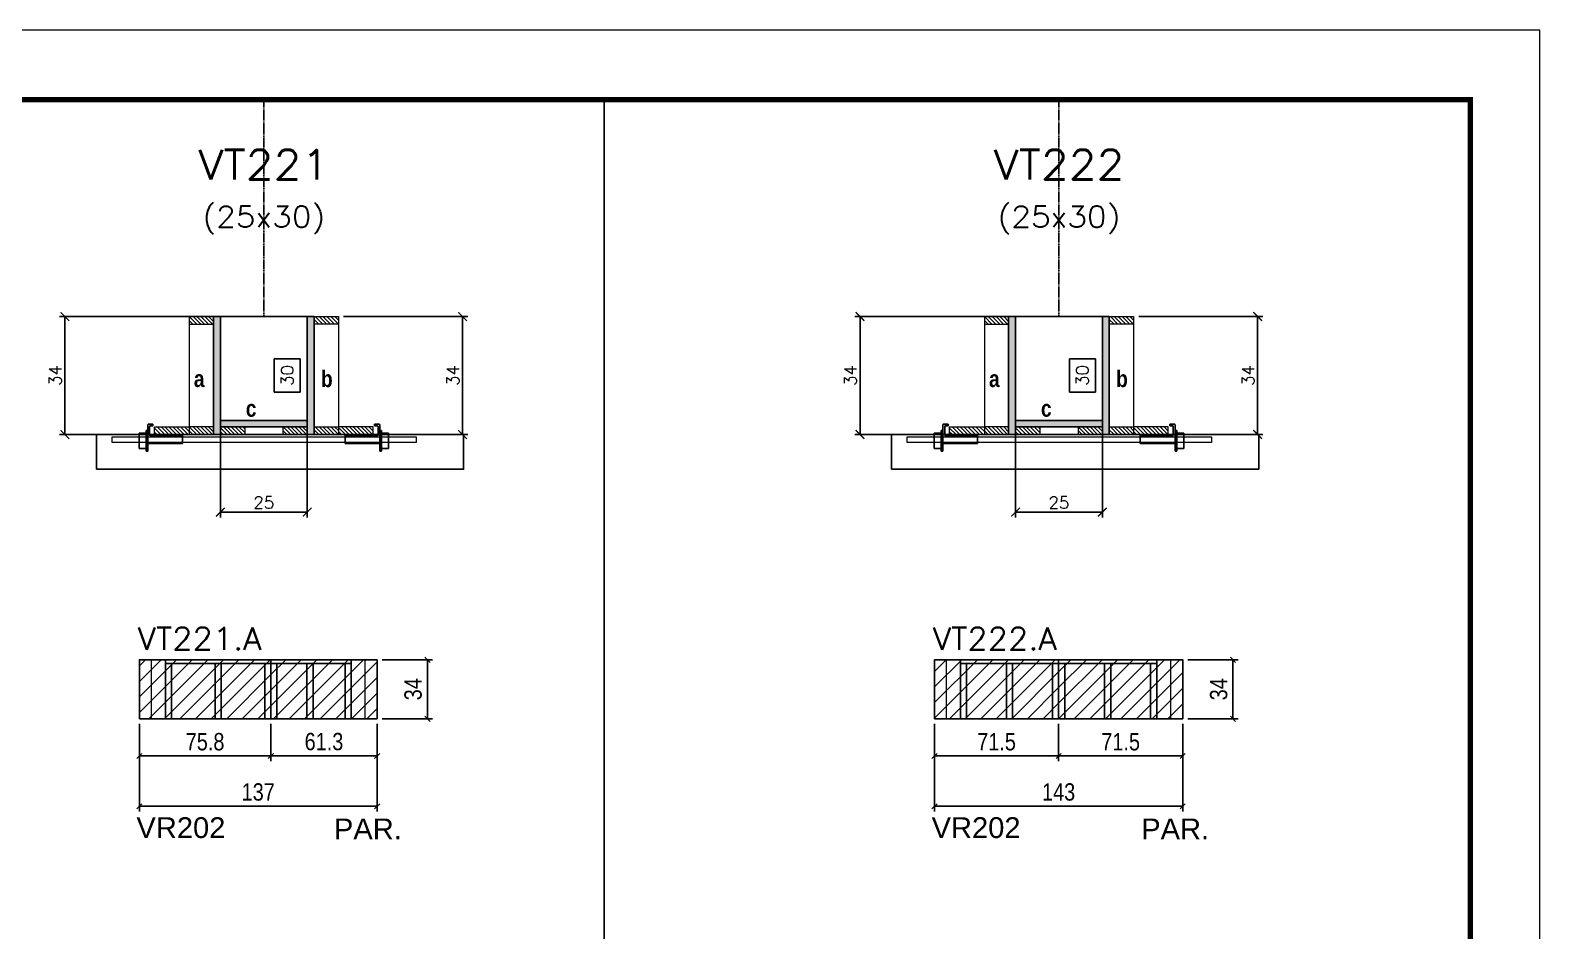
# Model space of a CAD drawing. Extents: x 137137 to 143418, y 10464 to 34486.
# Drawn here: x 142521 to 143391, y 28224 to 28743 of the extents above; entities that cross this region are included whole.
import ezdxf
from ezdxf.enums import TextEntityAlignment as Align

# ---------------------------------------------------------------- set-up
doc = ezdxf.new("R2010")
doc.units = 0
doc.linetypes.add('DASHED', pattern=[0.75, 0.5, -0.25])
doc.linetypes.add('HIDDEN', pattern=[0.375, 0.25, -0.125])
for name, color, linetype in [('5', 5, 'Continuous'), ('barrote', 251, 'Continuous'), ('COTA', 241, 'Continuous'), ('Cota Seção (2x)', 4, 'Continuous'), ('detalhes', 4, 'Continuous'), ('Painéis', 200, 'Continuous'), ('presilha', 1, 'Continuous'), ('SARR_2.2x7', 40, 'Continuous'), ('SARR_3.5x7', 81, 'Continuous'), ('Texto de Titulo', 7, 'Continuous'), ('Texto Qtd Sarr', 242, 'Continuous')]:
    doc.layers.add(name, color=color, linetype=linetype)
for name, color, linetype, lineweight in [('CONCRETO', 251, 'Continuous', 25), ('Folhas', 255, 'Continuous', 9), ('Hachura', 251, 'Continuous', 9), ('Madeira', 126, 'Continuous', 18), ('Sarr 2.2x7', 40, 'Continuous', 9), ('SARRAFO DE PRESSAO', 251, 'DASHED', 9), ('SCO-___-LAJ', 2, 'Continuous', 0), ('Texto Seção', 7, 'Continuous', 15)]:
    doc.layers.add(name, color=color, linetype=linetype, lineweight=lineweight)
doc.styles.add('COTA TECNICA', font='techl___.ttf', dxfattribs={"height": 10})
doc.styles.add('REGUA-120', font='ROMANS.shx', dxfattribs={"height": 15})
doc.styles.add('Romans', font='romans.shx')
doc.styles.get("Standard").update_dxf_attribs({"font": 'arial.ttf'})
doc.styles.add('TECNICA', font='techb___.ttf', dxfattribs={"height": 10})
doc.dimstyles.new('Cota Seção (2x)', dxfattribs={"dimtxt": 7, "dimasz": 5, "dimexe": 3, "dimexo": 3, "dimgap": 2, "dimtad": 3, "dimdec": 1, "dimlfac": 0.5, "dimzin": 12, "dimdsep": 46, "dimtxsty": 'Romans', "dimblk": 'ARCHTICK', "dimcen": 0, "dimclrd": 4, "dimclre": 4, "dimclrt": 1, "dimadec": 1, "dimazin": 3, "dimtfac": 1, "dimtdec": 1, "dimtmove": 0, "dimatfit": 3, "dimldrblk": 'OBLIQUE', "dimfxl": 1, "dimtolj": 1, "dimtzin": 12, "dimarcsym": 0})
doc.dimstyles.new('Cota Seção interna', dxfattribs={"dimtxt": 7, "dimasz": 6, "dimexe": 0.18, "dimexo": 2, "dimgap": -4, "dimtad": 3, "dimdec": 1, "dimlfac": 0.5, "dimzin": 12, "dimdsep": 46, "dimtxsty": 'Romans', "dimblk": 'ARCHTICK', "dimcen": 0.09, "dimse1": 1, "dimse2": 1, "dimsd1": 1, "dimsd2": 1, "dimclrd": 180, "dimclre": 5, "dimclrt": 1, "dimadec": 0, "dimazin": 3, "dimtfac": 1, "dimtdec": 1, "dimtofl": 0, "dimtmove": 0, "dimatfit": 3, "dimldrblk": 'ARCHTICK', "dimfxl": 1, "dimtolj": 1, "dimtzin": 0, "dimarcsym": 0})
doc.dimstyles.new('PAINEL', dxfattribs={"dimtxt": 10, "dimasz": 3, "dimexe": 3, "dimexo": 3, "dimgap": 3, "dimtad": 1, "dimdec": 1, "dimzin": 12, "dimdsep": 46, "dimtxsty": 'COTA TECNICA', "dimblk1": 'OBLIQUE', "dimblk2": 'OBLIQUE', "dimsah": 1, "dimcen": 0.9, "dimclrd": 4, "dimclre": 4, "dimclrt": 240, "dimadec": 1, "dimazin": 3, "dimtfac": 1, "dimtdec": 1, "dimtmove": 0, "dimatfit": 3, "dimfxl": 1, "dimtolj": 1, "dimtzin": 12, "dimarcsym": 0})
pattern_1 = [(315, (166057.3661, 20280.2569), (1.12253202, 1.12253202), [])]
pattern_2 = [(315, (166045.3661, 20280.2569), (1.12253202, 1.12253202), [])]
pattern_3 = [(315, (165599.2044, 20280.2569), (1.12253202, 1.12253202), [])]
pattern_4 = [(315, (165587.2044, 20280.2569), (1.12253202, 1.12253202), [])]
pattern_5 = [(45, (4713.487, 1148.575), (-4.49012806, 4.49012806), [])]
pattern_6 = [(45, (4755, 1148.575), (-4.49012806, 4.49012806), [])]

# ---------------------------------------------------------------- blocks, each defined once
blk = doc.blocks.new('9999999999')
at = {"layer": 'Folhas'}
blk.add_lwpolyline([(98138.98, 34190.21), (99623.98, 34190.21), (99623.98, 35240.21), (98138.98, 35240.21)], close=True, dxfattribs=at)
at = {"layer": 'Folhas', "color": 30, "const_width": 3}
blk.add_lwpolyline([(98213.98, 34230.21), (99583.98, 34230.21), (99583.98, 35200.21), (98213.98, 35200.21)], close=True, dxfattribs=at)
blk = doc.blocks.new('_ArchTick')
at = {"color": 0, "linetype": 'ByBlock', "const_width": 0.15}
blk.add_lwpolyline([(-0.5, -0.5), (0.5, 0.5)], dxfattribs=at)
blk = doc.blocks.new('*D5802')
at = {"layer": 'COTA', "color": 4, "lineweight": -2, "transparency": 16777216}
for p, q in [((143085.75, 28577.9), (142996.1, 28577.9)), ((142999.1, 28509.9), (142999.1, 28577.9)), ((143047.75, 28509.9), (142996.1, 28509.9))]:
    blk.add_line(p, q, dxfattribs=at)
at = {"layer": 'Defpoints', "color": 0, "transparency": 16777216}
for p in [(142999.1, 28577.9), (143088.75, 28577.9), (143050.75, 28509.9)]:
    blk.add_point(p, dxfattribs=at)
at = {"layer": 'COTA', "color": 4, "lineweight": -2, "transparency": 16777216, "xscale": 5, "yscale": 5, "zscale": 5}
for p, rotation in [((142999.1, 28577.9), 90), ((142999.1, 28509.9), 270)]:
    blk.add_blockref('_ArchTick', p, dxfattribs=dict(at, rotation=rotation))
at = {"layer": 'COTA', "color": 1, "transparency": 16777216, "insert": (142993.6, 28543.9), "char_height": 7, "attachment_point": 5, "rotation": 90, "style": 'Romans'}
blk.add_mtext('\\A1;34', dxfattribs=at)
blk = doc.blocks.new('_Oblique')
at = {"color": 0, "linetype": 'ByBlock', "lineweight": -2}
blk.add_line((-0.5, -0.5), (0.5, 0.5), dxfattribs=at)
blk = doc.blocks.new('*D5803')
at = {"layer": 'COTA', "color": 4, "lineweight": -2, "transparency": 16777216}
for p, q in [((143159.74, 28577.9), (143231.22, 28577.9)), ((143228.22, 28509.9), (143228.22, 28577.9)), ((143179.75, 28509.9), (143231.22, 28509.9))]:
    blk.add_line(p, q, dxfattribs=at)
at = {"layer": 'Defpoints', "color": 0, "transparency": 16777216}
for p in [(143156.74, 28577.9), (143228.22, 28577.9), (143176.75, 28509.9)]:
    blk.add_point(p, dxfattribs=at)
at = {"layer": 'COTA', "color": 4, "lineweight": -2, "transparency": 16777216, "xscale": 5, "yscale": 5, "zscale": 5}
for p, rotation in [((143228.22, 28577.9), 90), ((143228.22, 28509.9), 270)]:
    blk.add_blockref('_ArchTick', p, dxfattribs=dict(at, rotation=rotation))
at = {"layer": 'COTA', "color": 1, "transparency": 16777216, "insert": (143222.72, 28543.9), "char_height": 7, "attachment_point": 5, "rotation": 90, "style": 'Romans'}
blk.add_mtext('\\A1;34', dxfattribs=at)
blk = doc.blocks.new('*D5804')
at = {"layer": 'Cota Seção (2x)', "color": 180, "lineweight": -2, "transparency": 16777216}
for p, q in [((143134.74, 28553.57), (143119.74, 28553.57)), ((143119.74, 28553.57), (143119.74, 28534.23)), ((143134.74, 28534.23), (143134.74, 28553.57)), ((143119.74, 28534.23), (143134.74, 28534.23))]:
    blk.add_line(p, q, dxfattribs=at)
at = {"layer": 'Defpoints', "color": 0, "transparency": 16777216}
for p in [(143138.74, 28577.9), (143138.74, 28577.9), (143138.75, 28517.9)]:
    blk.add_point(p, dxfattribs=at)
at = {"layer": 'Cota Seção (2x)', "color": 1, "transparency": 16777216, "insert": (143127.24, 28543.9), "char_height": 7, "attachment_point": 5, "rotation": 90, "style": 'Romans'}
blk.add_mtext('\\A1;30', dxfattribs=at)
blk = doc.blocks.new('titulo1')
at = {"layer": 'Defpoints', "color": 252, "linetype": 'HIDDEN', "ltscale": 2}
blk.add_line((0, 0), (0, 125), dxfattribs=at)
at = {"layer": 'Defpoints', "style": 'Romans', "oblique": 15}
blk.add_attdef('FOLHA', text='', height=10, dxfattribs=at).set_placement((0, 15.58), align=Align.MIDDLE_CENTER)
at = {"layer": 'Texto Qtd Sarr', "color": 3, "style": 'Romans', "oblique": 15}
for tag, height, p in [('TITULO', 17, (0, 71.45)), ('SEÇÃO', 12, (0, 41.55))]:
    blk.add_attdef(tag, text='', height=height, dxfattribs=at).set_placement(p, align=Align.MIDDLE_CENTER)
blk = doc.blocks.new('PRESILHA METÁLICA 1')
at = {"layer": 'presilha'}
for p, q in [((6, 15.5), (7.5, 15.5)), ((6, -2.5), (6, 15.5)), ((7.5, 10.6), (7.5, 19.9)), ((7.5, 15.5), (7.5, -2.5)), ((12, 21), (8.6, 21)), ((9, 11.6), (9, 18.9)), ((12, 19.5), (9.6, 19.5)), ((12, 21), (12, 19.5)), ((0, 13), (6, 13)), ((0, 13), (0, 0)), ((6, 0), (0, 0)), ((6, 13), (6, 0)), ((37.5, 4.1), (7.5, 4.1)), ((37.5, 11), (9.6, 11)), ((37.5, 11), (37.5, 4.1)), ((7.5, -2.5), (6, -2.5))]:
    blk.add_line(p, q, dxfattribs=at)
for centre, radius, start, end in [((8.6, 19.9), 1.14, 90, 180), ((9.6, 18.9), 0.57, 90, 180), ((9.6, 11.6), 0.57, 180, 270)]:
    blk.add_arc(centre, radius, start, end, dxfattribs=at)
blk = doc.blocks.new('*D5805')
at = {"layer": 'COTA', "color": 4, "lineweight": -2, "transparency": 16777216}
for p, q in [((143088.75, 28511.3), (143088.75, 28462.17)), ((143138.75, 28511.3), (143138.75, 28462.17)), ((143088.75, 28465.17), (143138.75, 28465.17))]:
    blk.add_line(p, q, dxfattribs=at)
at = {"layer": 'Defpoints', "color": 0, "transparency": 16777216}
for p in [(143088.75, 28514.3), (143138.75, 28514.3), (143138.75, 28465.17)]:
    blk.add_point(p, dxfattribs=at)
at = {"layer": 'COTA', "color": 4, "lineweight": -2, "transparency": 16777216, "xscale": 5, "yscale": 5, "zscale": 5, "rotation": 180}
blk.add_blockref('_ArchTick', (143088.75, 28465.17), dxfattribs=at)
at = {"layer": 'COTA', "color": 4, "lineweight": -2, "transparency": 16777216, "xscale": 5, "yscale": 5, "zscale": 5}
blk.add_blockref('_ArchTick', (143138.75, 28465.17), dxfattribs=at)
at = {"layer": 'COTA', "color": 1, "transparency": 16777216, "insert": (143113.75, 28470.67), "char_height": 7, "attachment_point": 5, "style": 'Romans'}
blk.add_mtext('\\A1;25', dxfattribs=at)
blk = doc.blocks.new('*D5806')
at = {"layer": 'COTA', "color": 4, "linetype": 'ByBlock', "lineweight": -2, "transparency": 16777216}
for p, q in [((143188.03, 28380.1), (143217, 28380.1)), ((143214, 28380.1), (143214, 28346.1)), ((143188.03, 28346.1), (143217, 28346.1))]:
    blk.add_line(p, q, dxfattribs=at)
at = {"layer": 'Defpoints', "color": 0, "linetype": 'ByBlock', "transparency": 16777216}
for p in [(143185.03, 28380.1), (143185.03, 28346.1), (143214, 28346.1)]:
    blk.add_point(p, dxfattribs=at)
at = {"layer": 'COTA', "color": 4, "linetype": 'ByBlock', "lineweight": -2, "transparency": 16777216, "xscale": 3, "yscale": 3, "zscale": 3}
for p, rotation in [((143214, 28380.1), 90), ((143214, 28346.1), 270)]:
    blk.add_blockref('_Oblique', p, dxfattribs=dict(at, rotation=rotation))
at = {"layer": 'COTA', "color": 240, "linetype": 'ByBlock', "transparency": 16777216, "insert": (143205.78, 28363.1), "char_height": 10, "attachment_point": 5, "rotation": 90, "style": 'COTA TECNICA'}
blk.add_mtext('\\A1;34', dxfattribs=at)
blk = doc.blocks.new('*D5807')
at = {"layer": 'COTA', "color": 4, "linetype": 'ByBlock', "lineweight": -2, "transparency": 16777216}
for p, q in [((143042.03, 28343.1), (143042.03, 28292.63)), ((143185.03, 28343.1), (143185.03, 28292.63)), ((143185.03, 28295.63), (143042.03, 28295.63))]:
    blk.add_line(p, q, dxfattribs=at)
at = {"layer": 'Defpoints', "color": 0, "linetype": 'ByBlock', "transparency": 16777216}
for p in [(143042.03, 28346.1), (143185.03, 28346.1), (143042.03, 28295.63)]:
    blk.add_point(p, dxfattribs=at)
at = {"layer": 'COTA', "color": 4, "linetype": 'ByBlock', "lineweight": -2, "transparency": 16777216, "xscale": 3, "yscale": 3, "zscale": 3, "rotation": 180}
blk.add_blockref('_Oblique', (143042.03, 28295.63), dxfattribs=at)
at = {"layer": 'COTA', "color": 4, "linetype": 'ByBlock', "lineweight": -2, "transparency": 16777216, "xscale": 3, "yscale": 3, "zscale": 3}
blk.add_blockref('_Oblique', (143185.03, 28295.63), dxfattribs=at)
at = {"layer": 'COTA', "color": 240, "linetype": 'ByBlock', "transparency": 16777216, "insert": (143113.53, 28303.85), "char_height": 10, "attachment_point": 5, "style": 'COTA TECNICA'}
blk.add_mtext('\\A1;143', dxfattribs=at)
blk = doc.blocks.new('*D5808')
at = {"layer": 'COTA', "color": 4, "linetype": 'ByBlock', "lineweight": -2, "transparency": 16777216}
for p, q in [((143042.03, 28343.1), (143042.03, 28321.67)), ((143113.53, 28343.1), (143113.53, 28321.67)), ((143042.03, 28324.67), (143113.53, 28324.67))]:
    blk.add_line(p, q, dxfattribs=at)
at = {"layer": 'Defpoints', "color": 0, "linetype": 'ByBlock', "transparency": 16777216}
for p in [(143042.03, 28346.1), (143113.53, 28346.1), (143113.53, 28324.67)]:
    blk.add_point(p, dxfattribs=at)
at = {"layer": 'COTA', "color": 4, "linetype": 'ByBlock', "lineweight": -2, "transparency": 16777216, "xscale": 3, "yscale": 3, "zscale": 3, "rotation": 180}
blk.add_blockref('_Oblique', (143042.03, 28324.67), dxfattribs=at)
at = {"layer": 'COTA', "color": 4, "linetype": 'ByBlock', "lineweight": -2, "transparency": 16777216, "xscale": 3, "yscale": 3, "zscale": 3}
blk.add_blockref('_Oblique', (143113.53, 28324.67), dxfattribs=at)
at = {"layer": 'COTA', "color": 240, "linetype": 'ByBlock', "transparency": 16777216, "insert": (143077.78, 28332.78), "char_height": 10, "attachment_point": 5, "style": 'COTA TECNICA'}
blk.add_mtext('\\A1;71.5', dxfattribs=at)
blk = doc.blocks.new('*D5809')
at = {"layer": 'COTA', "color": 4, "linetype": 'ByBlock', "lineweight": -2, "transparency": 16777216}
for p, q in [((143113.53, 28343.1), (143113.53, 28321.67)), ((143185.03, 28343.1), (143185.03, 28321.67)), ((143113.53, 28324.67), (143185.03, 28324.67))]:
    blk.add_line(p, q, dxfattribs=at)
at = {"layer": 'Defpoints', "color": 0, "linetype": 'ByBlock', "transparency": 16777216}
for p in [(143113.53, 28346.1), (143185.03, 28346.1), (143185.03, 28324.67)]:
    blk.add_point(p, dxfattribs=at)
at = {"layer": 'COTA', "color": 4, "linetype": 'ByBlock', "lineweight": -2, "transparency": 16777216, "xscale": 3, "yscale": 3, "zscale": 3, "rotation": 180}
blk.add_blockref('_Oblique', (143113.53, 28324.67), dxfattribs=at)
at = {"layer": 'COTA', "color": 4, "linetype": 'ByBlock', "lineweight": -2, "transparency": 16777216, "xscale": 3, "yscale": 3, "zscale": 3}
blk.add_blockref('_Oblique', (143185.03, 28324.67), dxfattribs=at)
at = {"layer": 'COTA', "color": 240, "linetype": 'ByBlock', "transparency": 16777216, "insert": (143149.28, 28332.78), "char_height": 10, "attachment_point": 5, "style": 'COTA TECNICA'}
blk.add_mtext('\\A1;71.5', dxfattribs=at)
blk = doc.blocks.new('*D5814')
at = {"layer": 'COTA', "color": 4, "lineweight": -2, "transparency": 16777216}
for p, q in [((142627.58, 28577.9), (142537.94, 28577.9)), ((142540.94, 28509.9), (142540.94, 28577.9)), ((142589.58, 28509.9), (142537.94, 28509.9))]:
    blk.add_line(p, q, dxfattribs=at)
at = {"layer": 'Defpoints', "color": 0, "transparency": 16777216}
for p in [(142540.94, 28577.9), (142630.58, 28577.9), (142592.58, 28509.9)]:
    blk.add_point(p, dxfattribs=at)
at = {"layer": 'COTA', "color": 4, "lineweight": -2, "transparency": 16777216, "xscale": 5, "yscale": 5, "zscale": 5}
for p, rotation in [((142540.94, 28577.9), 90), ((142540.94, 28509.9), 270)]:
    blk.add_blockref('_ArchTick', p, dxfattribs=dict(at, rotation=rotation))
at = {"layer": 'COTA', "color": 1, "transparency": 16777216, "insert": (142535.44, 28543.9), "char_height": 7, "attachment_point": 5, "rotation": 90, "style": 'Romans'}
blk.add_mtext('\\A1;34', dxfattribs=at)
blk = doc.blocks.new('*D5815')
at = {"layer": 'COTA', "color": 4, "lineweight": -2, "transparency": 16777216}
for p, q in [((142701.57, 28577.9), (142773.06, 28577.9)), ((142770.06, 28509.9), (142770.06, 28577.9)), ((142721.58, 28509.9), (142773.06, 28509.9))]:
    blk.add_line(p, q, dxfattribs=at)
at = {"layer": 'Defpoints', "color": 0, "transparency": 16777216}
for p in [(142698.57, 28577.9), (142770.06, 28577.9), (142718.58, 28509.9)]:
    blk.add_point(p, dxfattribs=at)
at = {"layer": 'COTA', "color": 4, "lineweight": -2, "transparency": 16777216, "xscale": 5, "yscale": 5, "zscale": 5}
for p, rotation in [((142770.06, 28577.9), 90), ((142770.06, 28509.9), 270)]:
    blk.add_blockref('_ArchTick', p, dxfattribs=dict(at, rotation=rotation))
at = {"layer": 'COTA', "color": 1, "transparency": 16777216, "insert": (142764.56, 28543.9), "char_height": 7, "attachment_point": 5, "rotation": 90, "style": 'Romans'}
blk.add_mtext('\\A1;34', dxfattribs=at)
blk = doc.blocks.new('*D5816')
at = {"layer": 'Cota Seção (2x)', "color": 180, "lineweight": -2, "transparency": 16777216}
for p, q in [((142676.58, 28553.57), (142661.58, 28553.57)), ((142661.58, 28553.57), (142661.58, 28534.23)), ((142676.58, 28534.23), (142676.58, 28553.57)), ((142661.58, 28534.23), (142676.58, 28534.23))]:
    blk.add_line(p, q, dxfattribs=at)
at = {"layer": 'Defpoints', "color": 0, "transparency": 16777216}
for p in [(142680.57, 28577.9), (142680.58, 28577.9), (142680.58, 28517.9)]:
    blk.add_point(p, dxfattribs=at)
at = {"layer": 'Cota Seção (2x)', "color": 1, "transparency": 16777216, "insert": (142669.08, 28543.9), "char_height": 7, "attachment_point": 5, "rotation": 90, "style": 'Romans'}
blk.add_mtext('\\A1;30', dxfattribs=at)
blk = doc.blocks.new('*D5817')
at = {"layer": 'COTA', "color": 4, "lineweight": -2, "transparency": 16777216}
for p, q in [((142630.58, 28511.3), (142630.58, 28462.17)), ((142680.58, 28511.3), (142680.58, 28462.17)), ((142630.58, 28465.17), (142680.58, 28465.17))]:
    blk.add_line(p, q, dxfattribs=at)
at = {"layer": 'Defpoints', "color": 0, "transparency": 16777216}
for p in [(142630.58, 28514.3), (142680.58, 28514.3), (142680.58, 28465.17)]:
    blk.add_point(p, dxfattribs=at)
at = {"layer": 'COTA', "color": 4, "lineweight": -2, "transparency": 16777216, "xscale": 5, "yscale": 5, "zscale": 5, "rotation": 180}
blk.add_blockref('_ArchTick', (142630.58, 28465.17), dxfattribs=at)
at = {"layer": 'COTA', "color": 4, "lineweight": -2, "transparency": 16777216, "xscale": 5, "yscale": 5, "zscale": 5}
blk.add_blockref('_ArchTick', (142680.58, 28465.17), dxfattribs=at)
at = {"layer": 'COTA', "color": 1, "transparency": 16777216, "insert": (142655.58, 28470.67), "char_height": 7, "attachment_point": 5, "style": 'Romans'}
blk.add_mtext('\\A1;25', dxfattribs=at)
blk = doc.blocks.new('*D5818')
at = {"layer": 'COTA', "color": 4, "linetype": 'ByBlock', "lineweight": -2, "transparency": 16777216}
for p, q in [((142723.86, 28380.1), (142752.84, 28380.1)), ((142749.84, 28380.1), (142749.84, 28346.1)), ((142723.86, 28346.1), (142752.84, 28346.1))]:
    blk.add_line(p, q, dxfattribs=at)
at = {"layer": 'Defpoints', "color": 0, "linetype": 'ByBlock', "transparency": 16777216}
for p in [(142720.86, 28380.1), (142720.86, 28346.1), (142749.84, 28346.1)]:
    blk.add_point(p, dxfattribs=at)
at = {"layer": 'COTA', "color": 4, "linetype": 'ByBlock', "lineweight": -2, "transparency": 16777216, "xscale": 3, "yscale": 3, "zscale": 3}
for p, rotation in [((142749.84, 28380.1), 90), ((142749.84, 28346.1), 270)]:
    blk.add_blockref('_Oblique', p, dxfattribs=dict(at, rotation=rotation))
at = {"layer": 'COTA', "color": 240, "linetype": 'ByBlock', "transparency": 16777216, "insert": (142741.62, 28363.1), "char_height": 10, "attachment_point": 5, "rotation": 90, "style": 'COTA TECNICA'}
blk.add_mtext('\\A1;34', dxfattribs=at)
blk = doc.blocks.new('*D5819')
at = {"layer": 'COTA', "color": 4, "linetype": 'ByBlock', "lineweight": -2, "transparency": 16777216}
for p, q in [((142583.86, 28343.1), (142583.86, 28292.63)), ((142720.86, 28343.1), (142720.86, 28292.63)), ((142720.86, 28295.63), (142583.86, 28295.63))]:
    blk.add_line(p, q, dxfattribs=at)
at = {"layer": 'Defpoints', "color": 0, "linetype": 'ByBlock', "transparency": 16777216}
for p in [(142583.86, 28346.1), (142720.86, 28346.1), (142583.86, 28295.63)]:
    blk.add_point(p, dxfattribs=at)
at = {"layer": 'COTA', "color": 4, "linetype": 'ByBlock', "lineweight": -2, "transparency": 16777216, "xscale": 3, "yscale": 3, "zscale": 3, "rotation": 180}
blk.add_blockref('_Oblique', (142583.86, 28295.63), dxfattribs=at)
at = {"layer": 'COTA', "color": 4, "linetype": 'ByBlock', "lineweight": -2, "transparency": 16777216, "xscale": 3, "yscale": 3, "zscale": 3}
blk.add_blockref('_Oblique', (142720.86, 28295.63), dxfattribs=at)
at = {"layer": 'COTA', "color": 240, "linetype": 'ByBlock', "transparency": 16777216, "insert": (142652.36, 28303.85), "char_height": 10, "attachment_point": 5, "style": 'COTA TECNICA'}
blk.add_mtext('\\A1;137', dxfattribs=at)
blk = doc.blocks.new('*D5820')
at = {"layer": 'COTA', "color": 4, "linetype": 'ByBlock', "lineweight": -2, "transparency": 16777216}
for p, q in [((142583.86, 28343.1), (142583.86, 28321.67)), ((142659.61, 28343.1), (142659.61, 28321.67)), ((142583.86, 28324.67), (142659.61, 28324.67))]:
    blk.add_line(p, q, dxfattribs=at)
at = {"layer": 'Defpoints', "color": 0, "linetype": 'ByBlock', "transparency": 16777216}
for p in [(142583.86, 28346.1), (142659.61, 28346.1), (142659.61, 28324.67)]:
    blk.add_point(p, dxfattribs=at)
at = {"layer": 'COTA', "color": 4, "linetype": 'ByBlock', "lineweight": -2, "transparency": 16777216, "xscale": 3, "yscale": 3, "zscale": 3, "rotation": 180}
blk.add_blockref('_Oblique', (142583.86, 28324.67), dxfattribs=at)
at = {"layer": 'COTA', "color": 4, "linetype": 'ByBlock', "lineweight": -2, "transparency": 16777216, "xscale": 3, "yscale": 3, "zscale": 3}
blk.add_blockref('_Oblique', (142659.61, 28324.67), dxfattribs=at)
at = {"layer": 'COTA', "color": 240, "linetype": 'ByBlock', "transparency": 16777216, "insert": (142621.74, 28332.81), "char_height": 10, "attachment_point": 5, "style": 'COTA TECNICA'}
blk.add_mtext('\\A1;75.8', dxfattribs=at)
blk = doc.blocks.new('*D5821')
at = {"layer": 'COTA', "color": 4, "linetype": 'ByBlock', "lineweight": -2, "transparency": 16777216}
for p, q in [((142659.61, 28343.1), (142659.61, 28321.67)), ((142720.86, 28343.1), (142720.86, 28321.67)), ((142659.61, 28324.67), (142720.86, 28324.67))]:
    blk.add_line(p, q, dxfattribs=at)
at = {"layer": 'Defpoints', "color": 0, "linetype": 'ByBlock', "transparency": 16777216}
for p in [(142659.61, 28346.1), (142720.86, 28346.1), (142720.86, 28324.67)]:
    blk.add_point(p, dxfattribs=at)
at = {"layer": 'COTA', "color": 4, "linetype": 'ByBlock', "lineweight": -2, "transparency": 16777216, "xscale": 3, "yscale": 3, "zscale": 3, "rotation": 180}
blk.add_blockref('_Oblique', (142659.61, 28324.67), dxfattribs=at)
at = {"layer": 'COTA', "color": 4, "linetype": 'ByBlock', "lineweight": -2, "transparency": 16777216, "xscale": 3, "yscale": 3, "zscale": 3}
blk.add_blockref('_Oblique', (142720.86, 28324.67), dxfattribs=at)
at = {"layer": 'COTA', "color": 240, "linetype": 'ByBlock', "transparency": 16777216, "insert": (142690.24, 28332.89), "char_height": 10, "attachment_point": 5, "style": 'COTA TECNICA'}
blk.add_mtext('\\A1;61.3', dxfattribs=at)

msp = doc.modelspace()

# ---------------------------------------------------------------- hatches: boundary and pattern name
at = {"layer": 'Hachura'}
h = msp.add_hatch(dxfattribs=at)
h.set_pattern_fill('ANSI31', color=256, scale=0.5, angle=270, style=0)
h.set_pattern_definition([(315, (165587.2044, 20270.2569), (1.12253202, 1.12253202), [])])
h.paths.add_polyline_path([(142626.58, 28573.5), (142626.58, 28577.9), (142612.58, 28577.9), (142612.58, 28573.5)])
h = msp.add_hatch(color=256, dxfattribs=at)
h.dxf.hatch_style = 1
h.paths.add_polyline_path([(142626.58, 28577.9), (142630.58, 28577.9), (142630.58, 28509.9), (142626.58, 28509.9)])
h = msp.add_hatch(color=256, dxfattribs=at)
h.dxf.hatch_style = 1
h.paths.add_polyline_path([(142684.57, 28577.9), (142680.57, 28577.9), (142680.58, 28509.9), (142684.58, 28509.9)])
h = msp.add_hatch(dxfattribs=at)
h.set_pattern_fill('ANSI31', color=256, scale=0.5, angle=270, style=0)
h.set_pattern_definition([(315, (165599.2141, 20270.2569), (1.12253202, 1.12253202), [])])
h.paths.add_polyline_path([(142684.57, 28573.5), (142684.57, 28577.9), (142698.57, 28577.9), (142698.57, 28573.5)])
h = msp.add_hatch(dxfattribs=at)
h.set_pattern_fill('ANSI31', color=256, scale=0.5, angle=270, style=0)
h.set_pattern_definition([(315, (166045.3661, 20270.2569), (1.12253202, 1.12253202), [])])
h.paths.add_polyline_path([(143084.75, 28573.5), (143084.75, 28577.9), (143070.75, 28577.9), (143070.75, 28573.5)])
h = msp.add_hatch(color=256, dxfattribs=at)
h.dxf.hatch_style = 1
h.paths.add_polyline_path([(143084.75, 28577.9), (143088.75, 28577.9), (143088.75, 28509.9), (143084.75, 28509.9)])
h = msp.add_hatch(color=256, dxfattribs=at)
h.dxf.hatch_style = 1
h.paths.add_polyline_path([(143142.74, 28577.9), (143138.74, 28577.9), (143138.75, 28509.9), (143142.75, 28509.9)])
h = msp.add_hatch(dxfattribs=at)
h.set_pattern_fill('ANSI31', color=256, scale=0.5, angle=270, style=0)
h.set_pattern_definition([(315, (166057.3758, 20270.2569), (1.12253202, 1.12253202), [])])
h.paths.add_polyline_path([(143142.74, 28573.5), (143142.74, 28577.9), (143156.74, 28577.9), (143156.74, 28573.5)])
h = msp.add_hatch(dxfattribs=at)
h.set_pattern_fill('ANSI31', color=256, scale=0.5, angle=270, style=0)
h.set_pattern_definition(pattern_4)
h.paths.add_polyline_path([(142592.58, 28509.9), (142592.58, 28514.3), (142612.58, 28514.3), (142612.58, 28509.9)])
h = msp.add_hatch(dxfattribs=at)
h.set_pattern_fill('ANSI31', color=256, scale=0.5, angle=270, style=0)
h.set_pattern_definition([(315, (165587.2044, 20206.6569), (1.12253202, 1.12253202), [])])
h.paths.add_polyline_path([(142626.58, 28509.9), (142626.58, 28514.3), (142612.58, 28514.3), (142612.58, 28509.9)])
h = msp.add_hatch(color=256, dxfattribs=at)
h.dxf.hatch_style = 1
h.paths.add_polyline_path([(142630.58, 28514.3), (142630.58, 28517.9), (142680.58, 28517.9), (142680.58, 28514.3)])
h = msp.add_hatch(dxfattribs=at)
h.set_pattern_fill('ANSI31', color=256, scale=0.5, angle=270, style=0)
h.set_pattern_definition(pattern_4)
h.paths.add_polyline_path([(142630.58, 28509.9), (142630.58, 28514.3), (142644.58, 28514.3), (142644.58, 28509.9)])
h = msp.add_hatch(dxfattribs=at)
h.set_pattern_fill('ANSI31', color=256, scale=0.5, angle=270, style=0)
h.set_pattern_definition(pattern_3)
h.paths.add_polyline_path([(142680.58, 28509.9), (142680.58, 28514.3), (142666.58, 28514.3), (142666.58, 28509.9)])
h = msp.add_hatch(dxfattribs=at)
h.set_pattern_fill('ANSI31', color=256, scale=0.5, angle=270, style=0)
h.set_pattern_definition([(315, (165599.2044, 20206.6569), (1.12253202, 1.12253202), [])])
h.paths.add_polyline_path([(142684.58, 28509.9), (142684.58, 28514.3), (142698.58, 28514.3), (142698.58, 28509.9)])
h = msp.add_hatch(dxfattribs=at)
h.set_pattern_fill('ANSI31', color=256, scale=0.5, angle=270, style=0)
h.set_pattern_definition(pattern_3)
h.paths.add_polyline_path([(142718.58, 28509.9), (142718.58, 28514.3), (142698.58, 28514.3), (142698.58, 28509.9)])
h = msp.add_hatch(dxfattribs=at)
h.set_pattern_fill('ANSI31', color=256, scale=0.5, angle=270, style=0)
h.set_pattern_definition(pattern_2)
h.paths.add_polyline_path([(143050.75, 28509.9), (143050.75, 28514.3), (143070.75, 28514.3), (143070.75, 28509.9)])
h = msp.add_hatch(dxfattribs=at)
h.set_pattern_fill('ANSI31', color=256, scale=0.5, angle=270, style=0)
h.set_pattern_definition([(315, (166045.3661, 20206.6569), (1.12253202, 1.12253202), [])])
h.paths.add_polyline_path([(143084.75, 28509.9), (143084.75, 28514.3), (143070.75, 28514.3), (143070.75, 28509.9)])
h = msp.add_hatch(color=256, dxfattribs=at)
h.dxf.hatch_style = 1
h.paths.add_polyline_path([(143088.75, 28514.3), (143088.75, 28517.9), (143138.75, 28517.9), (143138.75, 28514.3)])
h = msp.add_hatch(dxfattribs=at)
h.set_pattern_fill('ANSI31', color=256, scale=0.5, angle=270, style=0)
h.set_pattern_definition(pattern_2)
h.paths.add_polyline_path([(143088.75, 28509.9), (143088.75, 28514.3), (143102.75, 28514.3), (143102.75, 28509.9)])
h = msp.add_hatch(dxfattribs=at)
h.set_pattern_fill('ANSI31', color=256, scale=0.5, angle=270, style=0)
h.set_pattern_definition(pattern_1)
h.paths.add_polyline_path([(143138.75, 28509.9), (143138.75, 28514.3), (143124.75, 28514.3), (143124.75, 28509.9)])
h = msp.add_hatch(dxfattribs=at)
h.set_pattern_fill('ANSI31', color=256, scale=0.5, angle=270, style=0)
h.set_pattern_definition([(315, (166057.3661, 20206.6569), (1.12253202, 1.12253202), [])])
h.paths.add_polyline_path([(143142.75, 28509.9), (143142.75, 28514.3), (143156.75, 28514.3), (143156.75, 28509.9)])
h = msp.add_hatch(dxfattribs=at)
h.set_pattern_fill('ANSI31', color=256, scale=0.5, angle=270, style=0)
h.set_pattern_definition(pattern_1)
h.paths.add_polyline_path([(143176.75, 28509.9), (143176.75, 28514.3), (143156.75, 28514.3), (143156.75, 28509.9)])
at = {"layer": 'Hachura', "linetype": 'ByBlock'}
h = msp.add_hatch(dxfattribs=at)
h.set_pattern_fill('ANSI31', color=256, scale=2)
h.set_pattern_definition(pattern_6)
h.paths.add_polyline_path([(142583.86, 28380.1), (142583.86, 28346.1), (142659.61, 28346.1), (142659.61, 28380.1)])
h = msp.add_hatch(dxfattribs=at)
h.set_pattern_fill('ANSI31', color=256, scale=2)
h.set_pattern_definition(pattern_6)
h.paths.add_polyline_path([(142659.61, 28380.1), (142659.61, 28346.1), (142720.86, 28346.1), (142720.86, 28380.1)])
h = msp.add_hatch(dxfattribs=at)
h.set_pattern_fill('ANSI31', color=256, scale=2)
h.set_pattern_definition(pattern_5)
h.paths.add_polyline_path([(143113.53, 28380.1), (143042.03, 28380.1), (143042.03, 28346.1), (143113.53, 28346.1)])
h = msp.add_hatch(dxfattribs=at)
h.set_pattern_fill('ANSI31', color=256, scale=2)
h.set_pattern_definition(pattern_5)
h.paths.add_polyline_path([(143185.03, 28346.1), (143185.03, 28380.1), (143113.53, 28380.1), (143113.53, 28346.1)])

# ---------------------------------------------------------------- linework, layer by layer
at = {"layer": 'barrote'}
for points in [[(142559.13, 28489.9), (142770.71, 28489.9), (142770.71, 28509.9), (142559.13, 28509.9)], [(143017.29, 28489.9), (143228.87, 28489.9), (143228.87, 28509.9), (143017.29, 28509.9)]]:
    msp.add_lwpolyline(points, close=True, dxfattribs=at)
at = {"layer": 'CONCRETO'}
for points in [[(142630.58, 28577.9), (142630.58, 28577.9), (142630.58, 28577.9), (142630.58, 28577.9), (142680.58, 28577.9), (142680.58, 28577.9), (142680.58, 28577.9), (142680.58, 28517.9), (142630.58, 28517.9), (142630.58, 28577.9)], [(143088.75, 28577.9), (143088.75, 28577.9), (143088.75, 28577.9), (143088.75, 28577.9), (143138.75, 28577.9), (143138.75, 28577.9), (143138.75, 28577.9), (143138.75, 28517.9), (143088.75, 28517.9), (143088.75, 28577.9)]]:
    msp.add_lwpolyline(points, close=True, dxfattribs=at)
at = {"layer": 'COTA', "linetype": 'ByBlock'}
msp.add_line((142851.7, 28702.9), (142851.7, 27932.14), dxfattribs=at)
at = {"layer": 'Madeira'}
for points in [[(142626.58, 28573.5), (142626.58, 28577.9), (142612.58, 28577.9), (142612.58, 28573.5)], [(142626.58, 28577.9), (142612.58, 28577.9), (142612.58, 28509.9), (142626.58, 28509.9)], [(142684.57, 28573.5), (142684.57, 28577.9), (142698.57, 28577.9), (142698.57, 28573.5)], [(142684.57, 28577.9), (142698.57, 28577.9), (142698.58, 28509.9), (142684.58, 28509.9)], [(143084.75, 28573.5), (143084.75, 28577.9), (143070.75, 28577.9), (143070.75, 28573.5)], [(143084.75, 28577.9), (143070.75, 28577.9), (143070.75, 28509.9), (143084.75, 28509.9)], [(143142.74, 28573.5), (143142.74, 28577.9), (143156.74, 28577.9), (143156.74, 28573.5)], [(143142.74, 28577.9), (143156.74, 28577.9), (143156.75, 28509.9), (143142.75, 28509.9)], [(142592.58, 28509.9), (142592.58, 28514.3), (142612.58, 28514.3), (142612.58, 28509.9)], [(142626.58, 28509.9), (142626.58, 28514.3), (142612.58, 28514.3), (142612.58, 28509.9)], [(142630.58, 28509.9), (142630.58, 28514.3), (142644.58, 28514.3), (142644.58, 28509.9)], [(142680.58, 28509.9), (142680.58, 28514.3), (142666.58, 28514.3), (142666.58, 28509.9)], [(142684.58, 28509.9), (142684.58, 28514.3), (142698.58, 28514.3), (142698.58, 28509.9)], [(142718.58, 28509.9), (142718.58, 28514.3), (142698.58, 28514.3), (142698.58, 28509.9)], [(143050.75, 28509.9), (143050.75, 28514.3), (143070.75, 28514.3), (143070.75, 28509.9)], [(143084.75, 28509.9), (143084.75, 28514.3), (143070.75, 28514.3), (143070.75, 28509.9)], [(143088.75, 28509.9), (143088.75, 28514.3), (143102.75, 28514.3), (143102.75, 28509.9)], [(143138.75, 28509.9), (143138.75, 28514.3), (143124.75, 28514.3), (143124.75, 28509.9)], [(143142.75, 28509.9), (143142.75, 28514.3), (143156.75, 28514.3), (143156.75, 28509.9)], [(143176.75, 28509.9), (143176.75, 28514.3), (143156.75, 28514.3), (143156.75, 28509.9)]]:
    msp.add_lwpolyline(points, close=True, dxfattribs=at)
at = {"layer": 'Painéis', "linetype": 'ByBlock'}
for p, q in [((142659.61, 28346.1), (142659.61, 28380.1)), ((143113.53, 28346.1), (143113.53, 28380.1))]:
    msp.add_line(p, q, dxfattribs=at)
at = {"layer": 'Painéis'}
for points in [[(142626.58, 28577.9), (142630.58, 28577.9), (142630.58, 28509.9), (142626.58, 28509.9)], [(142684.57, 28577.9), (142680.57, 28577.9), (142680.58, 28509.9), (142684.58, 28509.9)], [(143084.75, 28577.9), (143088.75, 28577.9), (143088.75, 28509.9), (143084.75, 28509.9)], [(143142.74, 28577.9), (143138.74, 28577.9), (143138.75, 28509.9), (143142.75, 28509.9)], [(142630.58, 28514.3), (142630.58, 28517.9), (142680.58, 28517.9), (142680.58, 28514.3)], [(143088.75, 28514.3), (143088.75, 28517.9), (143138.75, 28517.9), (143138.75, 28514.3)]]:
    msp.add_lwpolyline(points, close=True, dxfattribs=at)
at = {"layer": 'Painéis', "linetype": 'ByBlock'}
for points in [[(142583.86, 28346.1), (142720.86, 28346.1), (142720.86, 28380.1), (142583.86, 28380.1)], [(143042.03, 28346.1), (143185.03, 28346.1), (143185.03, 28380.1), (143042.03, 28380.1)]]:
    msp.add_lwpolyline(points, close=True, dxfattribs=at)
at = {"layer": 'Sarr 2.2x7'}
for p, q in [((142590.86, 28346.1), (142590.86, 28380.1)), ((142713.86, 28380.1), (142713.86, 28346.1)), ((143049.03, 28346.1), (143049.03, 28380.1)), ((143178.03, 28380.1), (143178.03, 28346.1))]:
    msp.add_line(p, q, dxfattribs=at)
at = {"layer": 'SARR_2.2x7', "linetype": 'Continuous'}
for p, q in [((142659.61, 28377.9), (142598.86, 28377.9)), ((142705.86, 28377.9), (142659.61, 28377.9)), ((143113.53, 28377.9), (143057.03, 28377.9)), ((143170.03, 28377.9), (143113.53, 28377.9))]:
    msp.add_line(p, q, dxfattribs=at)
at = {"layer": 'SARR_3.5x7'}
for p, q in [((142598.86, 28380.1), (142598.86, 28346.1)), ((142602.36, 28377.9), (142602.36, 28346.1)), ((142627.49, 28377.9), (142627.49, 28346.1)), ((142630.99, 28377.9), (142630.99, 28346.1)), ((142656.11, 28377.9), (142656.11, 28346.1)), ((142663.11, 28377.9), (142663.11, 28346.1)), ((142680.42, 28377.9), (142680.42, 28346.1)), ((142683.92, 28377.9), (142683.92, 28346.1)), ((142702.36, 28377.9), (142702.36, 28346.1)), ((142705.86, 28380.1), (142705.86, 28346.1)), ((143057.03, 28380.1), (143057.03, 28346.1)), ((143060.53, 28377.9), (143060.53, 28346.1)), ((143083.53, 28377.9), (143083.53, 28346.1)), ((143087.03, 28377.9), (143087.03, 28346.1)), ((143110.03, 28377.9), (143110.03, 28346.1)), ((143117.03, 28377.9), (143117.03, 28346.1)), ((143140.03, 28377.9), (143140.03, 28346.1)), ((143143.53, 28377.9), (143143.53, 28346.1)), ((143166.53, 28377.9), (143166.53, 28346.1)), ((143170.03, 28380.1), (143170.03, 28346.1))]:
    msp.add_line(p, q, dxfattribs=at)
at = {"layer": 'SCO-___-LAJ', "color": 1}
for points in [[(142568.13, 28508.57), (142743.4, 28508.57), (142743.4, 28505.37), (142568.13, 28505.37)], [(143026.29, 28508.57), (143201.56, 28508.57), (143201.56, 28505.37), (143026.29, 28505.37)]]:
    msp.add_lwpolyline(points, close=True, dxfattribs=at)

# ---------------------------------------------------------------- block references
at = {"layer": 'presilha', "yscale": 0.6666666666666666, "zscale": 0.6666666666666666}
for p, xscale in [((142583.72, 28501.93), 0.6666666666666666), ((142727.45, 28501.93), -0.6666666666666666), ((143041.88, 28501.93), 0.6666666666666666), ((143185.61, 28501.93), -0.6666666666666666)]:
    msp.add_blockref('PRESILHA METÁLICA 1', p, dxfattribs=dict(at, xscale=xscale))
at = {"layer": 'SARRAFO DE PRESSAO', "color": 6, "linetype": 'ByBlock'}
msp.add_blockref('9999999999', (43766.81, -6497.3), dxfattribs=at)
at = {"layer": 'Texto Seção'}
ref = msp.add_blockref('titulo1', (142655.58, 28577.9), dxfattribs=at)
ref.add_attrib('TITULO', 'VT221', dxfattribs={"layer": 'Texto de Titulo', "color": 7, "height": 17, "style": 'Romans', "width": 1.1}).set_placement((142655.58, 28665.4), align=Align.MIDDLE_CENTER)
ref.add_attrib('SEÇÃO', '(25x30)', dxfattribs={"layer": 'Texto de Titulo', "color": 7, "height": 12, "style": 'Romans', "width": 1.1}).set_placement((142655.58, 28635.4), align=Align.MIDDLE_CENTER)
ref = msp.add_blockref('titulo1', (143113.75, 28577.9), dxfattribs=at)
ref.add_attrib('TITULO', 'VT222', dxfattribs={"layer": 'Texto de Titulo', "color": 7, "height": 17, "style": 'Romans', "width": 1.1}).set_placement((143113.75, 28665.4), align=Align.MIDDLE_CENTER)
ref.add_attrib('SEÇÃO', '(25x30)', dxfattribs={"layer": 'Texto de Titulo', "color": 7, "height": 12, "style": 'Romans', "width": 1.1}).set_placement((143113.75, 28635.4), align=Align.MIDDLE_CENTER)

# ---------------------------------------------------------------- texts
at = {"layer": '5', "linetype": 'Continuous'}
for s, p in [('VR202', (142582.18, 28277.35)), ('PAR.', (142695.98, 28276.61)), ('VR202', (143040.35, 28277.35)), ('PAR.', (143161.14, 28276.61))]:
    msp.add_text(s, height=12, rotation=0.00004, dxfattribs=at).set_placement(p)
at = {"layer": 'detalhes', "style": 'TECNICA'}
for s, p in [('a', (142615.28, 28537.24)), ('b', (142688.52, 28537.23)), ('a', (143073.44, 28537.24)), ('b', (143146.68, 28537.23)), ('c', (142645.18, 28520.14)), ('c', (143103.35, 28520.14))]:
    msp.add_text(s, height=9.6, dxfattribs=at).set_placement(p)
at = {"layer": 'Texto Seção', "style": 'REGUA-120', "width": 1.05}
for s, p in [('VT221.A', (142582.92, 28385.76)), ('VT222.A', (143041.08, 28385.76))]:
    msp.add_text(s, height=13, dxfattribs=at).set_placement(p)

# ---------------------------------------------------------------- dimensions: what is measured, and where the dimension line sits
at = {"layer": 'COTA'}
for base, p1, p2, picture, middle in [((142540.94, 28577.9), (142592.58, 28509.9), (142630.58, 28577.9), '*D5814', (142535.44, 28543.9)), ((142770.06, 28577.9), (142718.58, 28509.9), (142698.57, 28577.9), '*D5815', (142764.56, 28543.9)), ((142999.1, 28577.9), (143050.75, 28509.9), (143088.75, 28577.9), '*D5802', (142993.6, 28543.9)), ((143228.22, 28577.9), (143176.75, 28509.9), (143156.74, 28577.9), '*D5803', (143222.72, 28543.9))]:
    dim = msp.add_linear_dim(base=base, p1=p1, p2=p2, angle=90, dimstyle='Cota Seção (2x)', dxfattribs=at)
    dim.commit()
    dim.dimension.update_dxf_attribs({"geometry": picture, "text_midpoint": middle})
for base, p1, p2, picture, middle in [((142680.58, 28465.17), (142630.58, 28514.3), (142680.58, 28514.3), '*D5817', (142655.58, 28470.67)), ((143138.75, 28465.17), (143088.75, 28514.3), (143138.75, 28514.3), '*D5805', (143113.75, 28470.67))]:
    dim = msp.add_linear_dim(base=base, p1=p1, p2=p2, dimstyle='Cota Seção (2x)', dxfattribs=at)
    dim.commit()
    dim.dimension.update_dxf_attribs({"geometry": picture, "text_midpoint": middle})
at = {"layer": 'COTA', "linetype": 'ByBlock'}
for base, p1, p2, picture, middle in [((142749.84, 28346.1), (142720.86, 28380.1), (142720.86, 28346.1), '*D5818', (142741.62, 28363.1)), ((143214, 28346.1), (143185.03, 28380.1), (143185.03, 28346.1), '*D5806', (143205.78, 28363.1))]:
    dim = msp.add_linear_dim(base=base, p1=p1, p2=p2, angle=90, dimstyle='PAINEL', dxfattribs=at)
    dim.commit()
    dim.dimension.update_dxf_attribs({"geometry": picture, "text_midpoint": middle})
for base, p1, p2, picture, middle in [((142583.86, 28295.63), (142720.86, 28346.1), (142583.86, 28346.1), '*D5819', (142652.36, 28303.85)), ((142659.61397563, 28324.67431091), (142583.86397563, 28346.10424378), (142659.61397563, 28346.10424378), '*D5820', (142621.73897563, 28332.80588986)), ((142720.86397563, 28324.67431091), (142659.61397563, 28346.10424378), (142720.86397563, 28346.10424378), '*D5821', (142690.23897563, 28332.89360915)), ((143042.03, 28295.63), (143185.03, 28346.1), (143042.03, 28346.1), '*D5807', (143113.53, 28303.85)), ((143113.53, 28324.67), (143042.03, 28346.1), (143113.53, 28346.1), '*D5808', (143077.78, 28332.78)), ((143185.03, 28324.67), (143113.53, 28346.1), (143185.03, 28346.1), '*D5809', (143149.28, 28332.78))]:
    dim = msp.add_linear_dim(base=base, p1=p1, p2=p2, dimstyle='PAINEL', dxfattribs=at)
    dim.commit()
    dim.dimension.update_dxf_attribs({"geometry": picture, "text_midpoint": middle})
at = {"layer": 'Cota Seção (2x)'}
for base, p1, p2, picture, middle in [((142680.58, 28577.9), (142680.58, 28517.9), (142680.57, 28577.9), '*D5816', (142680.58, 28543.9)), ((143138.74, 28577.9), (143138.75, 28517.9), (143138.74, 28577.9), '*D5804', (143138.74, 28543.9))]:
    dim = msp.add_linear_dim(base=base, p1=p1, p2=p2, angle=90, dimstyle='Cota Seção interna', dxfattribs=at)
    dim.commit()
    dim.dimension.update_dxf_attribs({"geometry": picture, "text_midpoint": middle, "dimtype": 160})

doc.saveas('drawing.dxf')
